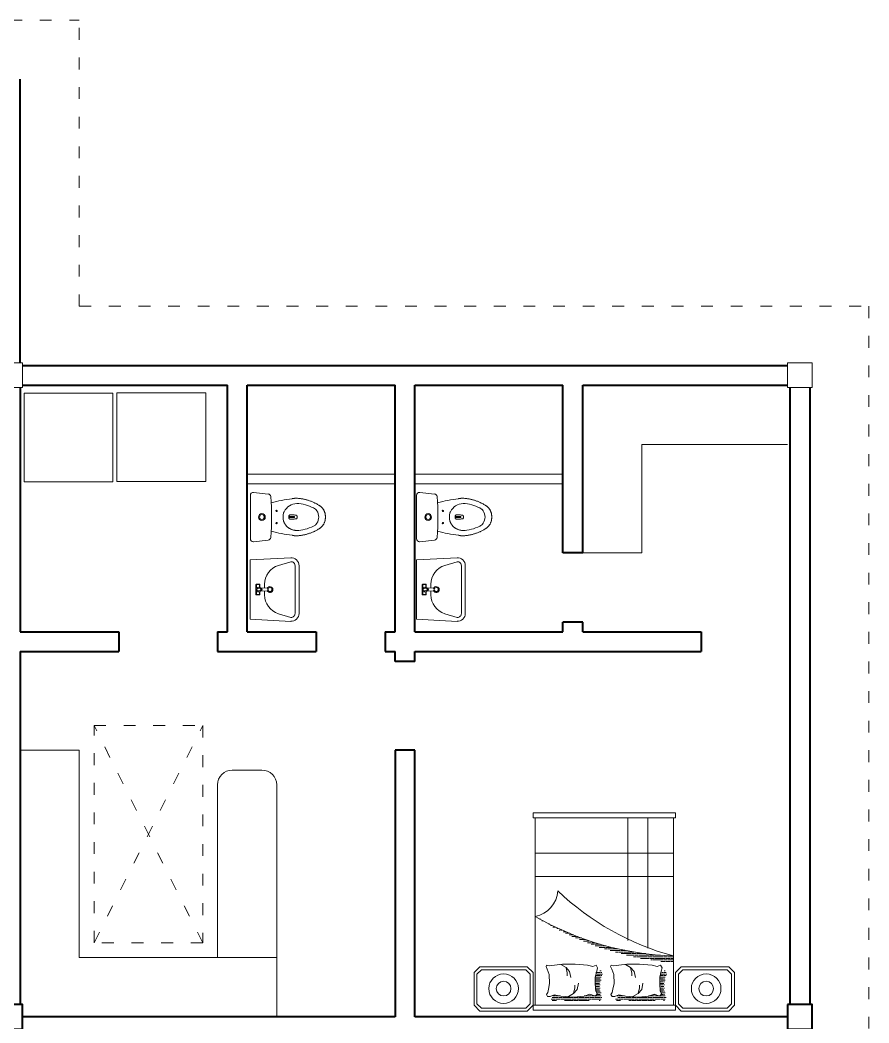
# Model space of a CAD drawing. Header units: millimetres. Extents: x 1551 to 1744, y 1536 to 1676.
# Drawn here: x 1727.02 to 1735.62, y 1637.43 to 1647.59 of the extents above; entities that cross this region are included whole.
import ezdxf

# ---------------------------------------------------------------- set-up
doc = ezdxf.new("R2010")
doc.units = ezdxf.units.MM
doc.linetypes.add('ACAD_ISO03W100', pattern=[30, 12, -18])
doc.linetypes.add('DASHDOT', pattern=[1, 0.5, -0.25, 0, -0.25])
doc.layers.add('01_Gruesa', color=7, linetype='Continuous', lineweight=40)
doc.layers.add('03_Fina', color=7, linetype='Continuous', lineweight=9)
pattern_1 = [(180, (1971.218576, 1522.896999), (-0.0079375, 0.015875), [0, -0.015875])]

# ---------------------------------------------------------------- blocks, each defined once
blk = doc.blocks.new('drakar planta')
at = {"layer": '03_Fina', "color": 252, "linetype": 'Continuous', "true_color": 0x939598}
for p, q in [((9.368, 5.6), (9.368, 5.6)), ((9.368, 5.6), (9.385, 5.452)), ((9.397, 5.633), (9.397, 5.633)), ((9.839, 5.633), (9.397, 5.633)), ((9.839, 5.633), (9.839, 5.633)), ((9.851, 5.452), (9.868, 5.6)), ((9.868, 5.6), (9.868, 5.6)), ((9.385, 5.452), (9.385, 5.452)), ((9.851, 5.452), (9.851, 5.452)), ((9.618, 5.301), (9.626, 5.301)), ((9.613, 5.243), (9.613, 5.186)), ((9.622, 5.186), (9.613, 5.186)), ((9.618, 5.244), (9.615, 5.243)), ((9.62, 5.243), (9.618, 5.244)), ((9.618, 5.244), (9.618, 5.244)), ((9.622, 5.243), (9.622, 5.186)), ((9.482, 5.143), (9.482, 5.141)), ((9.754, 5.143), (9.753, 5.141)), ((9.754, 5.158), (9.754, 5.154)), ((9.754, 5.154), (9.754, 5.154))]:
    blk.add_line(p, q, dxfattribs=at)
at = {"layer": '03_Fina', "color": 252, "ltscale": 0.01, "true_color": 0x939598}
blk.add_line((9.609, 5.301), (9.618, 5.301), dxfattribs=at)
at = {"layer": '03_Fina', "color": 252, "linetype": 'Continuous', "true_color": 0x939598}
for centre, radius in [((9.618, 5.516), 0.0342), ((9.618, 5.516), 0.0244), ((9.556, 5.367), 0.0072), ((9.68, 5.367), 0.0072)]:
    blk.add_circle(centre, radius, dxfattribs=at)
for centre, radius, start, end in [((9.397, 5.604), 0.0291, 90, 186.4831), ((9.839, 5.604), 0.0291, 0, 90), ((9.839, 5.604), 0.0291, 353.5169, 0), ((9.413, 5.455), 0.0291, 186.4831, 265.6595), ((9.618, 8.146), 2.728, 265.6595, 274.3405), ((10.948, 5.027), 1.526, 165.0155, 173.1331), ((8.286, 5.027), 1.528, 6.8679, 14.9756), ((9.822, 5.455), 0.0291, 274.3405, 353.5169), ((9.625, 5.161), 0.143, 115.2636, 179.6481), ((9.609, 5.188), 0.113, 90, 104.8453), ((9.626, 5.188), 0.113, 75.1657, 90), ((9.667, 5.162), 0.186, 179.8512, 185.6502), ((9.888, 5.183), 0.408, 185.2168, 185.7358), ((9.889, 5.183), 0.409, 185.9431, 210.6376), ((9.617, 5.16), 0.00101, 263.4365, 309.8712), ((9.618, 5.16), 0.00101, 230.1288, 276.5635), ((9.347, 5.183), 0.409, 329.3624, 354.7538), ((9.537, 5.164), 0.218, 354.506, 358.1692), ((9.576, 4.998), 0.0453, 211.4552, 242.0451), ((9.639, 5.117), 0.18, 242.0447, 263.2555), ((9.597, 5.117), 0.18, 276.7445, 297.9553), ((9.66, 4.998), 0.0453, 297.9549, 328.5855)]:
    blk.add_arc(centre, radius, start, end, dxfattribs=at)
for points, knots in [([(9.563, 5.291), (9.564, 5.291), (9.565, 5.291), (9.565, 5.292), (9.566, 5.292), (9.567, 5.292), (9.568, 5.293), (9.569, 5.293), (9.571, 5.294), (9.573, 5.295), (9.577, 5.296), (9.579, 5.297), (9.58, 5.297)], [0.8678487, 0.8678487, 0.8678487, 0.8678487, 0.8798629, 0.8798629, 0.8798629, 0.8909521, 0.9003997, 0.9091834, 0.9229673, 0.9427072, 0.9683896, 1, 1, 1, 1]), ([(9.655, 5.297), (9.657, 5.297), (9.659, 5.296), (9.662, 5.295), (9.664, 5.294), (9.666, 5.293), (9.669, 5.292), (9.671, 5.291), (9.674, 5.29), (9.677, 5.289), (9.68, 5.287), (9.682, 5.286), (9.684, 5.285), (9.686, 5.283), (9.69, 5.281), (9.693, 5.279), (9.698, 5.275), (9.704, 5.271), (9.71, 5.266), (9.716, 5.259), (9.723, 5.251), (9.729, 5.243), (9.735, 5.235), (9.739, 5.226), (9.744, 5.217), (9.747, 5.207), (9.751, 5.195), (9.753, 5.184), (9.754, 5.171), (9.755, 5.163), (9.754, 5.158)], [0, 0, 0, 0, 0.03073, 0.0557919, 0.0752101, 0.0908298, 0.1057126, 0.128628, 0.1479371, 0.1642292, 0.1850908, 0.1958664, 0.2064561, 0.220969, 0.23993, 0.2633379, 0.294561, 0.3312722, 0.3734704, 0.4211544, 0.4743227, 0.5329738, 0.5805653, 0.6312404, 0.6849983, 0.7418381, 0.8017591, 0.8647604, 0.930841, 0.9987863, 0.9987863, 0.9987863, 0.9987863]), ([(9.617, 5.159), (9.616, 5.159), (9.615, 5.16), (9.612, 5.16), (9.611, 5.16), (9.608, 5.16), (9.607, 5.161), (9.605, 5.161), (9.604, 5.161), (9.603, 5.162), (9.602, 5.162), (9.602, 5.163), (9.601, 5.164), (9.601, 5.164), (9.601, 5.165), (9.601, 5.165), (9.601, 5.166), (9.6, 5.167), (9.6, 5.168), (9.599, 5.172), (9.599, 5.174), (9.598, 5.181), (9.597, 5.186), (9.597, 5.194), (9.596, 5.199), (9.596, 5.205), (9.596, 5.207), (9.595, 5.211), (9.595, 5.213), (9.595, 5.218), (9.595, 5.22), (9.595, 5.223), (9.595, 5.224), (9.595, 5.226), (9.595, 5.227), (9.595, 5.23), (9.595, 5.232), (9.597, 5.236), (9.599, 5.238), (9.602, 5.24), (9.603, 5.241), (9.605, 5.242), (9.606, 5.242), (9.608, 5.242), (9.609, 5.243), (9.61, 5.243), (9.611, 5.243), (9.613, 5.243), (9.614, 5.243), (9.615, 5.243), (9.615, 5.243), (9.615, 5.243), (9.615, 5.243)], [0, 0, 0, 0, 0.03125, 0.03125, 0.0625, 0.0625, 0.09375, 0.09375, 0.109375, 0.109375, 0.125, 0.125, 0.140625, 0.140625, 0.148438, 0.148438, 0.15625, 0.15625, 0.1875, 0.1875, 0.25, 0.25, 0.375, 0.375, 0.5, 0.5, 0.5625, 0.5625, 0.625, 0.625, 0.6875, 0.6875, 0.71875, 0.71875, 0.75, 0.75, 0.8125, 0.8125, 0.875, 0.875, 0.90625, 0.90625, 0.9375, 0.9375, 0.953125, 0.953125, 0.96875, 0.96875, 1, 1, 1, 1.000009, 1.000009, 1.000009, 1.000009]), ([(9.619, 5.159), (9.62, 5.159), (9.621, 5.16), (9.624, 5.16), (9.625, 5.16), (9.628, 5.16), (9.629, 5.161), (9.631, 5.161), (9.632, 5.161), (9.633, 5.162), (9.633, 5.162), (9.634, 5.163), (9.634, 5.164), (9.635, 5.164), (9.635, 5.165), (9.635, 5.165), (9.635, 5.166), (9.635, 5.167), (9.636, 5.168), (9.636, 5.172), (9.637, 5.174), (9.638, 5.181), (9.638, 5.186), (9.639, 5.194), (9.639, 5.199), (9.64, 5.205), (9.64, 5.207), (9.64, 5.211), (9.64, 5.213), (9.641, 5.218), (9.641, 5.22), (9.641, 5.223), (9.641, 5.224), (9.641, 5.226), (9.641, 5.227), (9.641, 5.23), (9.64, 5.232), (9.638, 5.236), (9.637, 5.238), (9.634, 5.24), (9.633, 5.241), (9.631, 5.242), (9.63, 5.242), (9.628, 5.242), (9.627, 5.243), (9.626, 5.243), (9.625, 5.243), (9.623, 5.243), (9.622, 5.243), (9.62, 5.243)], [0, 0, 0, 0, 0.03125, 0.03125, 0.0625, 0.0625, 0.09375, 0.09375, 0.109375, 0.109375, 0.125, 0.125, 0.140625, 0.140625, 0.1484375, 0.1484375, 0.15625, 0.15625, 0.1875, 0.1875, 0.25, 0.25, 0.375, 0.375, 0.5, 0.5, 0.5625, 0.5625, 0.625, 0.625, 0.6875, 0.6875, 0.71875, 0.71875, 0.75, 0.75, 0.8125, 0.8125, 0.875, 0.875, 0.90625, 0.90625, 0.9375, 0.9375, 0.953125, 0.953125, 0.96875, 0.96875, 0.9999928, 0.9999928, 0.9999928, 0.9999928])]:
    blk.add_open_spline(points, degree=3, knots=knots, dxfattribs=at)
for points, weights, degree, knots in [([(9.618, 4.873), (9.617, 4.873), (9.616, 4.873), (9.542, 4.87), (9.502, 4.932), (9.435, 5.036), (9.428, 5.159), (9.428, 5.16), (9.428, 5.161), (9.427, 5.174), (9.429, 5.188)], [1, 0.999818026965, 1, 0.869595072185, 1, 0.965853886877, 1, 0.999997543195, 1, 0.96771874759, 0.94216281398], 2, [0, 0, 0, 0.004294, 0.004294, 0.32836, 0.32836, 0.929345, 0.929345, 0.934486, 0.934486, 1, 1, 1]), ([(9.429, 5.188), (9.43, 5.195), (9.431, 5.202), (9.432, 5.209), (9.432, 5.209), (9.433, 5.21), (9.433, 5.21)], [0.94216281398, 0.929295544402, 0.917706959429, 0.907397059062, 0.907397059062, 0.907397059062, 0.907397059062], 3, [0, 0, 0, 0, 0.08501565, 0.08501565, 0.08501565, 0.08958153, 0.08958153, 0.08958153, 0.08958153]), ([(9.618, 4.873), (9.619, 4.873), (9.62, 4.873), (9.694, 4.87), (9.734, 4.932), (9.801, 5.036), (9.808, 5.159), (9.808, 5.16), (9.808, 5.161), (9.808, 5.174), (9.807, 5.188)], [1, 0.999818026965, 1, 0.869595072185, 1, 0.965853886877, 1, 0.999997543195, 1, 0.96771874759, 0.94216281398], 2, [0, 0, 0, 0.004294, 0.004294, 0.32836, 0.32836, 0.929345, 0.929345, 0.934486, 0.934486, 1, 1, 1]), ([(9.807, 5.188), (9.806, 5.195), (9.805, 5.202), (9.803, 5.209), (9.803, 5.209), (9.803, 5.21), (9.803, 5.21)], [0.94216281398, 0.929356038323, 0.91781595237, 0.907542556122, 0.907542556122, 0.907542556122, 0.907542556122], 3, [0, 0, 0, 0, 0.08461596, 0.08461596, 0.08461596, 0.08948508, 0.08948508, 0.08948508, 0.08948508])]:
    blk.add_rational_spline(points, weights, degree=degree, knots=knots, dxfattribs=at)
blk.add_open_spline([(9.595, 5.229), (9.595, 5.229), (9.595, 5.229), (9.595, 5.229)], degree=3, dxfattribs=at)
blk = doc.blocks.new('A$C115B3CD4')
at = {"layer": '03_Fina', "color": 252, "true_color": 0x939598}
for p, q in [((0, 0.084), (0.021, 0.494)), ((0.623, 0.494), (0.021, 0.494)), ((0.267, 0.431), (0.267, 0.401)), ((0.272, 0.436), (0.313, 0.436)), ((0.272, 0.421), (0.272, 0.411)), ((0.282, 0.431), (0.305, 0.431)), ((0.3, 0.408), (0.305, 0.389)), ((0.31, 0.41), (0.315, 0.391)), ((0.334, 0.41), (0.329, 0.391)), ((0.331, 0.436), (0.372, 0.436)), ((0.338, 0.431), (0.362, 0.431)), ((0.344, 0.408), (0.339, 0.389)), ((0.372, 0.421), (0.372, 0.411)), ((0.377, 0.431), (0.377, 0.401)), ((0.623, 0.494), (0.644, 0.084)), ((0.269, 0.35), (0.307, 0.35)), ((0.272, 0.396), (0.295, 0.396)), ((0.282, 0.401), (0.302, 0.401)), ((0.309, 0.321), (0.305, 0.387)), ((0.334, 0.321), (0.339, 0.387)), ((0.336, 0.35), (0.375, 0.35)), ((0.342, 0.401), (0.362, 0.401)), ((0.349, 0.396), (0.372, 0.396)), ((0.04, 0.082), (0.077, 0.207)), ((0.604, 0.082), (0.567, 0.207)), ((0.08, 0.04), (0.564, 0.04)), ((0.08, 0), (0.564, 0))]:
    blk.add_line(p, q, dxfattribs=at)
at = {"layer": '03_Fina', "color": 252, "linetype": 'DASHDOT', "true_color": 0x939598}
blk.add_line((0.314, 0.316), (0.329, 0.316), dxfattribs=at)
at = {"layer": '03_Fina', "color": 252, "true_color": 0x939598}
blk.add_circle((0.322, 0.294), 0.02, dxfattribs=at)
at = {"layer": '03_Fina', "color": 252, "linetype": 'DASHDOT', "true_color": 0x939598}
for centre, start, end in [((0.272, 0.431), 90, 180), ((0.372, 0.431), 0, 90), ((0.272, 0.401), 180, 270), ((0.372, 0.401), 270, 0)]:
    blk.add_arc(centre, 0.005, start, end, dxfattribs=at)
at = {"layer": '03_Fina', "color": 252, "true_color": 0x939598}
for centre, radius, start, end in [((0.282, 0.421), 0.01, 90, 180), ((0.282, 0.411), 0.01, 180, 270), ((0.322, 0.415), 0.0231, 338.8422, 201.1578), ((0.322, 0.415), 0.0131, 338.8422, 201.1578), ((0.322, 0.433), 0.00496, 290.639, 249.361), ((0.362, 0.421), 0.01, 0, 90), ((0.362, 0.411), 0.01, 270, 0), ((0.269, 0.15), 0.2, 90, 163.5301), ((0.322, 0.294), 0.03, 115.0422, 64.9578), ((0.295, 0.386), 0.01, 3.8141, 90), ((0.324, 0.394), 0.02, 195.3012, 262.6368), ((0.314, 0.321), 0.005, 180, 270), ((0.322, 0.391), 0.00708, 180, 0), ((0.319, 0.394), 0.02, 277.3632, 344.6988), ((0.329, 0.321), 0.005, 270, 0), ((0.349, 0.386), 0.01, 90, 176.1909), ((0.375, 0.15), 0.2, 16.4699, 90), ((0.08, 0.08), 0.08, 177.1029, 270), ((0.08, 0.08), 0.04, 177.1029, 270), ((0.564, 0.08), 0.08, 270, 2.8971), ((0.564, 0.08), 0.04, 270, 2.8971)]:
    blk.add_arc(centre, radius, start, end, dxfattribs=at)

msp = doc.modelspace()

# ---------------------------------------------------------------- hatches: boundary and pattern name
at = {"layer": '03_Fina', "lineweight": 9, "true_color": 0x939598}
h = msp.add_hatch(dxfattribs=at)
h.set_pattern_fill('DOTS', color=252, scale=0.01, angle=360, style=0)
h.set_pattern_definition(pattern_1)
edge = h.paths.add_edge_path()
edge.add_line((1733.642, 1638.042), (1733.642, 1638.111))
edge.add_ellipse((1733.734, 1641.084), major_axis=(2.103, -2.103), ratio=1, start_angle=284.8866, end_angle=313.2226, ccw=False)
edge.add_ellipse((1733.883, 1641.089), major_axis=(2.161, -2.161), ratio=1, start_angle=-77.4802, end_angle=-49.5301)
h = msp.add_hatch(dxfattribs=at)
h.set_pattern_fill('DOTS', color=252, scale=0.01, angle=360, style=0)
h.set_pattern_definition(pattern_1)
h.paths.add_polyline_path([(1733.058, 1637.669), (1733.07, 1637.651), (1733.098, 1637.651), (1733.138, 1637.666), (1733.206, 1637.654), (1733.335, 1637.645), (1733.442, 1637.654), (1733.498, 1637.672), (1733.556, 1637.654), (1733.572, 1637.678), (1733.559, 1637.706), (1733.553, 1637.777), (1733.553, 1637.844), (1733.568, 1637.906), (1733.578, 1637.94), (1733.562, 1637.967), (1733.529, 1637.952), (1733.518, 1637.955), (1733.503, 1637.894), (1733.503, 1637.827), (1733.509, 1637.756), (1733.522, 1637.728), (1733.506, 1637.704), (1733.448, 1637.722), (1733.392, 1637.704), (1733.285, 1637.694), (1733.156, 1637.704), (1733.088, 1637.716), (1733.077, 1637.712), (1733.073, 1637.691)])
h.paths.add_polyline_path([(1732.405, 1637.669), (1732.417, 1637.651), (1732.445, 1637.651), (1732.485, 1637.666), (1732.552, 1637.654), (1732.681, 1637.645), (1732.789, 1637.654), (1732.844, 1637.672), (1732.903, 1637.654), (1732.918, 1637.678), (1732.906, 1637.706), (1732.9, 1637.777), (1732.9, 1637.844), (1732.915, 1637.906), (1732.924, 1637.94), (1732.909, 1637.967), (1732.875, 1637.952), (1732.865, 1637.955), (1732.85, 1637.894), (1732.85, 1637.827), (1732.856, 1637.756), (1732.868, 1637.728), (1732.853, 1637.704), (1732.795, 1637.722), (1732.739, 1637.704), (1732.631, 1637.694), (1732.502, 1637.704), (1732.435, 1637.716), (1732.424, 1637.712), (1732.42, 1637.691)])

# ---------------------------------------------------------------- linework, layer by layer
at = {"layer": '01_Gruesa', "color": 5}
for p, q in [((1727.023, 1644.119), (1727.023, 1646.994)), ((1727.048, 1644.094), (1734.798, 1644.094)), ((1727.048, 1643.894), (1729.123, 1643.894)), ((1729.123, 1641.394), (1729.123, 1643.894)), ((1729.323, 1641.394), (1729.323, 1643.894)), ((1729.323, 1643.894), (1730.823, 1643.894)), ((1730.823, 1641.394), (1730.823, 1643.894)), ((1731.023, 1641.394), (1731.023, 1643.894)), ((1731.023, 1643.894), (1732.523, 1643.894)), ((1732.523, 1642.194), (1732.523, 1643.894)), ((1732.723, 1642.194), (1732.723, 1643.894)), ((1732.723, 1643.894), (1734.798, 1643.894)), ((1727.023, 1643.869), (1727.023, 1641.394)), ((1734.823, 1643.869), (1734.823, 1637.619)), ((1735.023, 1643.869), (1735.023, 1637.619)), ((1732.723, 1642.194), (1732.523, 1642.194)), ((1732.523, 1641.394), (1732.523, 1641.494)), ((1732.723, 1641.494), (1732.523, 1641.494)), ((1732.723, 1641.394), (1732.723, 1641.494)), ((1727.023, 1641.394), (1728.023, 1641.394)), ((1728.023, 1641.394), (1728.023, 1641.194)), ((1729.023, 1641.394), (1729.123, 1641.394)), ((1729.023, 1641.394), (1729.023, 1641.194)), ((1729.323, 1641.394), (1730.023, 1641.394)), ((1730.023, 1641.394), (1730.023, 1641.194)), ((1730.723, 1641.394), (1730.823, 1641.394)), ((1730.723, 1641.394), (1730.723, 1641.194)), ((1731.023, 1641.394), (1732.523, 1641.394)), ((1732.723, 1641.394), (1733.923, 1641.394)), ((1733.923, 1641.394), (1733.923, 1641.194)), ((1727.023, 1641.194), (1727.023, 1637.619)), ((1727.023, 1641.194), (1728.023, 1641.194)), ((1729.023, 1641.194), (1730.023, 1641.194)), ((1730.723, 1641.194), (1730.823, 1641.194)), ((1730.823, 1641.094), (1730.823, 1641.194)), ((1731.023, 1641.094), (1731.023, 1641.194)), ((1731.023, 1641.194), (1733.923, 1641.194)), ((1731.023, 1641.094), (1730.823, 1641.094)), ((1731.023, 1640.194), (1730.823, 1640.194)), ((1730.823, 1640.194), (1730.823, 1637.494)), ((1731.023, 1637.494), (1731.023, 1640.194)), ((1730.823, 1637.494), (1727.048, 1637.494)), ((1734.798, 1637.494), (1731.023, 1637.494))]:
    msp.add_line(p, q, dxfattribs=at)
at = {"layer": '01_Gruesa', "color": 244, "lineweight": 9, "true_color": 0x991b1e}
for points in [[(1726.798, 1644.119), (1726.798, 1643.869), (1727.048, 1643.869), (1727.048, 1644.119)], [(1734.798, 1644.119), (1734.798, 1643.869), (1735.048, 1643.869), (1735.048, 1644.119)]]:
    msp.add_lwpolyline(points, close=True, dxfattribs=at)
at = {"layer": '01_Gruesa', "color": 244, "true_color": 0x991b1e}
for points in [[(1726.798, 1637.619), (1726.798, 1637.369), (1727.048, 1637.369), (1727.048, 1637.619)], [(1734.798, 1637.619), (1734.798, 1637.369), (1735.048, 1637.369), (1735.048, 1637.619)]]:
    msp.add_lwpolyline(points, close=True, dxfattribs=at)
at = {"layer": '03_Fina', "linetype": 'ACAD_ISO03W100', "ltscale": 0.01}
for p, q in [((1718.223, 1647.594), (1727.623, 1647.594)), ((1727.623, 1644.694), (1727.623, 1647.594)), ((1727.623, 1644.694), (1735.623, 1644.694)), ((1735.623, 1644.694), (1735.623, 1627.394)), ((1727.773, 1638.244), (1728.873, 1640.444)), ((1728.873, 1638.244), (1727.773, 1640.444))]:
    msp.add_line(p, q, dxfattribs=at)
at = {"layer": '03_Fina', "color": 252, "lineweight": 9, "true_color": 0x939598}
for p, q in [((1733.323, 1642.194), (1733.323, 1643.294)), ((1733.323, 1643.294), (1734.798, 1643.294)), ((1729.323, 1642.994), (1730.823, 1642.994)), ((1731.023, 1642.994), (1732.523, 1642.994)), ((1729.323, 1642.894), (1730.823, 1642.894)), ((1731.023, 1642.894), (1732.523, 1642.894)), ((1733.323, 1642.194), (1732.723, 1642.194)), ((1727.023, 1640.194), (1727.623, 1640.194)), ((1727.623, 1640.194), (1727.623, 1638.094)), ((1729.173, 1639.994), (1729.473, 1639.994)), ((1729.023, 1638.094), (1729.023, 1639.844)), ((1729.623, 1637.494), (1729.623, 1639.844)), ((1732.222, 1639.561), (1733.662, 1639.561)), ((1732.222, 1639.511), (1732.222, 1639.561)), ((1733.662, 1639.561), (1733.662, 1639.511)), ((1732.222, 1639.511), (1733.662, 1639.511)), ((1732.242, 1637.611), (1732.242, 1639.511)), ((1733.179, 1639.511), (1733.179, 1638.267)), ((1733.384, 1639.511), (1733.384, 1638.188)), ((1733.642, 1639.511), (1733.642, 1637.611)), ((1732.242, 1639.153), (1733.642, 1639.153)), ((1732.242, 1638.915), (1733.642, 1638.915)), ((1727.623, 1638.094), (1729.623, 1638.094)), ((1732.222, 1637.611), (1733.662, 1637.611)), ((1732.222, 1637.561), (1732.222, 1637.611)), ((1733.662, 1637.611), (1733.662, 1637.561)), ((1732.222, 1637.561), (1733.662, 1637.561))]:
    msp.add_line(p, q, dxfattribs=at)
for points in [[(1727.064, 1643.814), (1727.964, 1643.814), (1727.964, 1642.914), (1727.064, 1642.914)], [(1728.004, 1643.818), (1728.904, 1643.818), (1728.904, 1642.918), (1728.004, 1642.918)], [(1732.162, 1638.001), (1731.682, 1638.001), (1731.622, 1637.941), (1731.622, 1637.611), (1731.682, 1637.551), (1732.162, 1637.551), (1732.222, 1637.611), (1732.222, 1637.941)], [(1734.202, 1638.001), (1733.722, 1638.001), (1733.662, 1637.941), (1733.662, 1637.611), (1733.722, 1637.551), (1734.202, 1637.551), (1734.262, 1637.611), (1734.262, 1637.941)], [(1732.147, 1637.971), (1731.697, 1637.971), (1731.652, 1637.926), (1731.652, 1637.626), (1731.697, 1637.581), (1732.147, 1637.581), (1732.192, 1637.626), (1732.192, 1637.926)], [(1734.187, 1637.971), (1733.737, 1637.971), (1733.692, 1637.926), (1733.692, 1637.626), (1733.737, 1637.581), (1734.187, 1637.581), (1734.232, 1637.626), (1734.232, 1637.926)]]:
    msp.add_lwpolyline(points, close=True, dxfattribs=at)
at = {"layer": '03_Fina', "linetype": 'ACAD_ISO03W100', "ltscale": 0.01}
msp.add_lwpolyline([(1728.873, 1638.244), (1727.773, 1638.244), (1727.773, 1640.444), (1728.873, 1640.444)], close=True, dxfattribs=at)
at = {"layer": '03_Fina', "color": 252, "lineweight": 9, "true_color": 0x939598}
for points in [[(1732.795, 1637.722), (1732.853, 1637.704), (1732.868, 1637.728), (1732.856, 1637.756), (1732.85, 1637.827), (1732.85, 1637.894), (1732.865, 1637.956), (1732.874, 1637.99), (1732.859, 1638.017), (1732.825, 1638.002), (1732.773, 1638.017), (1732.647, 1638.026), (1732.518, 1638.026), (1732.382, 1638.011), (1732.358, 1638.017), (1732.352, 1638.002), (1732.364, 1637.977), (1732.385, 1637.922), (1732.388, 1637.83), (1732.376, 1637.774), (1732.37, 1637.741), (1732.355, 1637.719), (1732.367, 1637.701), (1732.395, 1637.701), (1732.435, 1637.716), (1732.502, 1637.704), (1732.631, 1637.694), (1732.739, 1637.704), (1732.795, 1637.722)], [(1732.502, 1638.023), (1732.555, 1637.993), (1732.591, 1637.953), (1732.604, 1637.891)], [(1733.448, 1637.722), (1733.506, 1637.704), (1733.522, 1637.728), (1733.509, 1637.756), (1733.503, 1637.827), (1733.503, 1637.894), (1733.519, 1637.956), (1733.528, 1637.99), (1733.512, 1638.017), (1733.479, 1638.002), (1733.426, 1638.017), (1733.3, 1638.026), (1733.171, 1638.026), (1733.036, 1638.011), (1733.011, 1638.017), (1733.005, 1638.002), (1733.017, 1637.977), (1733.039, 1637.922), (1733.042, 1637.83), (1733.029, 1637.774), (1733.023, 1637.741), (1733.008, 1637.719), (1733.02, 1637.701), (1733.048, 1637.701), (1733.088, 1637.716), (1733.156, 1637.704), (1733.285, 1637.694), (1733.392, 1637.704), (1733.448, 1637.722)], [(1733.156, 1638.023), (1733.208, 1637.993), (1733.245, 1637.953), (1733.257, 1637.891)], [(1732.555, 1637.99), (1732.567, 1637.94), (1732.567, 1637.91)], [(1733.208, 1637.99), (1733.22, 1637.94), (1733.22, 1637.91)], [(1732.579, 1637.701), (1732.631, 1637.731), (1732.668, 1637.771), (1732.681, 1637.833)], [(1732.631, 1637.734), (1732.644, 1637.784), (1732.644, 1637.814)], [(1733.232, 1637.701), (1733.285, 1637.731), (1733.322, 1637.771), (1733.334, 1637.833)], [(1733.285, 1637.734), (1733.297, 1637.784), (1733.297, 1637.814)]]:
    msp.add_lwpolyline(points, dxfattribs=at)
for centre, radius in [((1731.922, 1637.779), 0.15), ((1733.974, 1637.779), 0.15), ((1731.922, 1637.779), 0.0743), ((1733.974, 1637.779), 0.0743)]:
    msp.add_circle(centre, radius, dxfattribs=at)
for centre, radius, start, end in [((1729.173, 1639.844), 0.15, 90, 180), ((1729.473, 1639.844), 0.15, 0, 90), ((1732.191, 1638.786), 0.28, 280.3543, 356.7862), ((1734.366, 1640.763), 2.75, 226.4367, 254.7234), ((1733.734, 1641.084), 2.974, 239.8866, 268.2226)]:
    msp.add_arc(centre, radius, start, end, dxfattribs=at)

# ---------------------------------------------------------------- block references
at = {"xscale": -1, "rotation": 90}
for name, p in [('drakar planta', (1734.989, 1652.176)), ('drakar planta', (1736.674, 1652.176)), ('A$C115B3CD4', (1729.849, 1642.145)), ('A$C115B3CD4', (1731.534, 1642.145))]:
    msp.add_blockref(name, p, dxfattribs=at)

doc.saveas('drawing.dxf')
